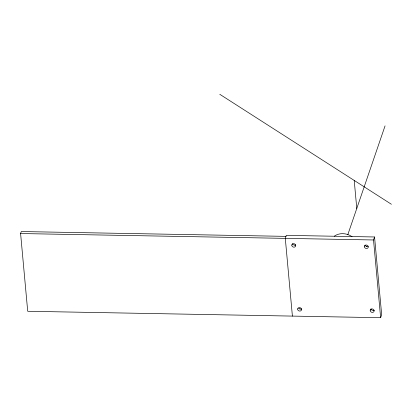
<?xml version="1.0" encoding="UTF-8"?>
<svg xmlns="http://www.w3.org/2000/svg" width="412" height="412" viewBox="0 0 412 412"><rect width="100%" height="100%" fill="white"/><g stroke="black" fill="none" stroke-linecap="round" stroke-linejoin="round"><path stroke-width="0.62" d="M292.407 316.097L285.295 238.368L286.319 235.365L374.554 236.972L381.667 314.701L380.637 317.704L27.712 311.271L20.6 233.542L21.285 231.544L285.979 236.364M347.8 234.696L385.06 125.876M380.637 317.704L373.524 239.975L374.554 236.972M294.966 245.125L295.322 245.037M373.36 310.354L373.715 310.267M20.6 233.542L373.524 239.975M366.423 246.335L366.798 246.433M299.73 308.918L300.101 309.021M219.792 94.296L391.4 204.264M370.949 308.928L371.083 309.252M292.556 243.698L292.69 244.022M354.217 180.435L356.782 208.462M374.297 310.324A3.198 2.714 18.9 0 1 370.913 309.345M368.163 246.469A3.198 2.714 18.9 0 1 364.852 245.207M301.754 309A3.198 2.714 18.9 0 1 298.602 308.243M295.615 245.145A3.198 2.714 18.9 0 1 292.757 244.331M334.312 236.184A14.276 12.103 18.9 0 1 351.426 236.267A14.271 12.103 18.9 0 1 352.028 236.668M291.809 245.073L291.871 245.701A1.998 1.694 18.9 0 0 293.926 247.148A1.998 1.694 18.9 0 0 295.723 245.768L295.667 245.14A1.998 1.694 18.9 0 0 293.607 243.693A1.998 1.694 18.9 0 0 291.809 245.073M297.66 308.979L297.716 309.608A1.998 1.694 18.9 0 0 299.776 311.055A1.998 1.694 18.9 0 0 301.574 309.68L301.517 309.052A1.998 1.694 18.9 0 0 299.457 307.604A1.998 1.694 18.9 0 0 297.66 308.979M364.357 246.391L364.414 247.02A1.998 1.694 18.9 0 0 366.469 248.472A1.998 1.694 18.9 0 0 368.271 247.092L368.215 246.464A1.998 1.694 18.9 0 0 366.155 245.016A1.998 1.694 18.9 0 0 364.357 246.397M370.208 310.303L370.264 310.931A1.998 1.694 18.9 0 0 372.319 312.378A1.998 1.694 18.9 0 0 374.117 310.998L374.06 310.37A1.998 1.694 18.9 0 0 372.005 308.923A1.998 1.694 18.9 0 0 370.203 310.303"/></g></svg>
